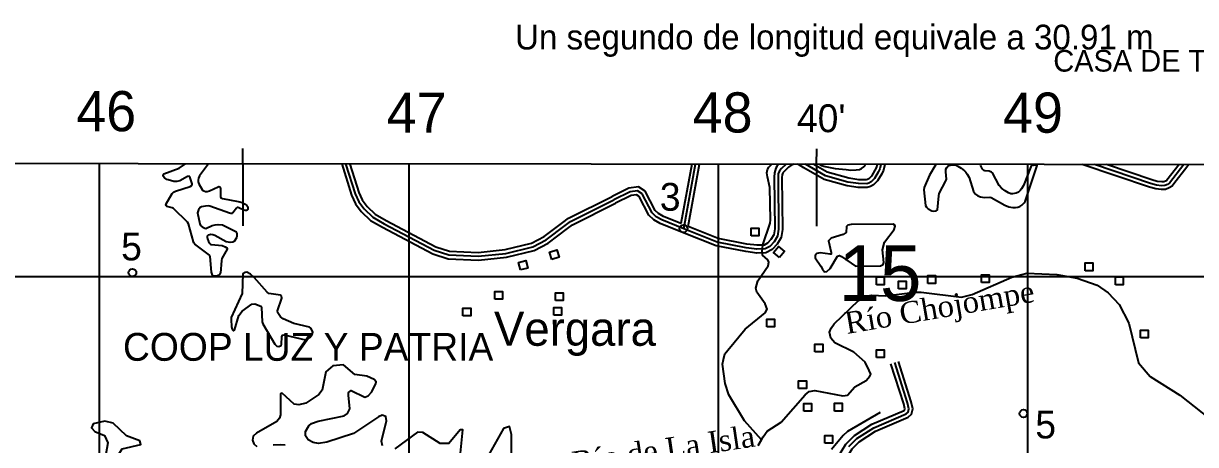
# Model space of a CAD drawing. Extents: x 638173 to 667318, y 9795622 to 9816401.
# Drawn here: x 645754 to 649542, y 9814456 to 9815819 of the extents above; entities that cross this region are included whole.
import ezdxf

# ---------------------------------------------------------------- set-up
doc = ezdxf.new("R2010")
doc.units = 0
doc.header["$MEASUREMENT"] = 0
for name, color, linetype in [('CAMINO5', 7, 'CONTINUOUS'), ('CUADRICULAUTM', 7, 'CONTINUOUS'), ('EDIFICACION', 7, 'CONTINUOUS'), ('INFORMACIONMARGI', 7, 'CONTINUOUS'), ('NOMBREAREASSITIO', 7, 'CONTINUOUS'), ('NOMBRESPOBLADOS', 7, 'CONTINUOUS'), ('PANTANOINUNDACIO', 7, 'CONTINUOUS'), ('PARALELACAMINO', 7, 'CONTINUOUS'), ('PROYECCION', 7, 'CONTINUOUS'), ('PUNTOALTURA', 7, 'CONTINUOUS'), ('RIOINTERMITENTE', 7, 'CONTINUOUS'), ('RIOPERENNE', 7, 'CONTINUOUS'), ('TEXTOAZUL', 7, 'CONTINUOUS'), ('VALORCUADRICULAR', 7, 'CONTINUOUS'), ('VALORGEOGRAFICO', 7, 'CONTINUOUS')]:
    doc.layers.add(name, color=color, linetype=linetype)
doc.styles.add('cotas', font='SWITZN.TTF')
doc.styles.add('marginal', font='UNVR57W.TTF')
doc.styles.add('poblados', font='SWZCONDN.TTF')
doc.styles.add('rios', font='TIMESI_0.TTF')
doc.styles.add('sitios', font='SWZCONLN.TTF')

# ---------------------------------------------------------------- blocks, each defined once
blk = doc.blocks.new('COTA')
at = {"layer": 'PUNTOALTURA', "color": 1, "linetype": 'Continuous'}
blk.add_circle((0, 0), 12.5, dxfattribs=at)
blk = doc.blocks.new('CASA')
at = {"layer": 'EDIFICACION', "color": 4, "linetype": 'Continuous'}
blk.add_lwpolyline([(-12.57, -13.81), (-12.57, 11.18), (12.43, 11.18), (12.43, -13.82), (-12.57, -13.81)], close=True, dxfattribs=at)

msp = doc.modelspace()

# ---------------------------------------------------------------- linework, layer by layer
at = {"layer": 'CAMINO5', "color": 7, "linetype": 'Continuous'}
msp.add_line((647888.32, 9815154.8), (647926.26, 9815363.56), dxfattribs=at)
for points in [[(646794.99, 9815364.36), (646825.56, 9815268.09), (646837.57, 9815241.68), (646854.94, 9815218.85), (646883.18, 9815191.83), (646919.98, 9815170.85), (647081.68, 9815085.15), (647128.93, 9815070.43), (647223.84, 9815065.79), (647312.66, 9815075.29), (647400.47, 9815095.94), (647443.14, 9815118.97), (647504.66, 9815165.43), (647522.19, 9815177.98), (647662.11, 9815248.42)], [(648219.15, 9815363.35), (648203.87, 9815349.72), (648197.89, 9815341.78), (648193.3, 9815332.24), (648192.57, 9815321.16), (648194.59, 9815153.83), (648190.57, 9815131.11), (648180.07, 9815112.27), (648166.53, 9815097.45), (648150.61, 9815089.8), (648124.39, 9815088.69), (648090.04, 9815093.16), (647995.87, 9815111.66), (647888.32, 9815154.8)], [(648524.73, 9815363.14), (648521.2, 9815348.28), (648516.58, 9815338.17), (648504.27, 9815317.72), (648498.99, 9815312), (648493.32, 9815306.47), (648486.46, 9815302.55), (648479.41, 9815300.35), (648452.98, 9815301.15), (648418.44, 9815305.79), (648346.41, 9815326.1), (648281.34, 9815363.31)], [(649504.48, 9815362.45), (649457.89, 9815302.39), (649451.37, 9815298.04), (649442.39, 9815294.26), (649432.03, 9815293.91), (649415.94, 9815295.87), (649396.8, 9815301.48), (649215.1, 9815362.65)], [(647888.32, 9815154.8), (647817.27, 9815183.29), (647798.33, 9815193.94), (647785.45, 9815206), (647753.25, 9815267.48), (647738.58, 9815277.65), (647714.24, 9815274.41), (647662.11, 9815248.42)], [(648421.78, 9814450.29), (648447.47, 9814475.69), (648501.92, 9814510.96), (648606.96, 9814556.15), (648613.18, 9814561.52), (648615.59, 9814572.28), (648610.78, 9814591.34), (648569.63, 9814721.68)]]:
    msp.add_lwpolyline(points, dxfattribs=at)
at = {"layer": 'CUADRICULAUTM', "color": 2, "linetype": 'Continuous'}
for points in [[(646000, 9796937.82), (646000, 9797000), (646000, 9798000), (646000, 9799000), (646000, 9800000), (646000, 9801000), (646000, 9802000), (646000, 9803000), (646000, 9804000), (646000, 9805000), (646000, 9806000), (646000, 9807000), (646000, 9808000), (646000, 9809000), (646000, 9810000), (646000, 9811000), (646000, 9812000), (646000, 9813000), (646000, 9814000), (646000, 9815364.93)], [(647000, 9796937.05), (647000, 9797000), (647000, 9798000), (647000, 9799000), (647000, 9800000), (647000, 9801000), (647000, 9802000), (647000, 9803000), (647000, 9804000), (647000, 9805000), (647000, 9806000), (647000, 9807000), (647000, 9808000), (647000, 9809000), (647000, 9810000), (647000, 9811000), (647000, 9812000), (647000, 9813000), (647000, 9814000), (647000, 9815364.22)], [(648000, 9796936.27), (648000, 9797000), (648000, 9798000), (648000, 9799000), (648000, 9800000), (648000, 9801000), (648000, 9802000), (648000, 9803000), (648000, 9804000), (648000, 9805000), (648000, 9806000), (648000, 9807000), (648000, 9808000), (648000, 9809000), (648000, 9810000), (648000, 9811000), (648000, 9812000), (648000, 9813000), (648000, 9814000), (648000, 9815363.51)], [(649000, 9796935.5), (649000, 9797000), (649000, 9798000), (649000, 9799000), (649000, 9800000), (649000, 9801000), (649000, 9802000), (649000, 9803000), (649000, 9804000), (649000, 9805000), (649000, 9806000), (649000, 9807000), (649000, 9808000), (649000, 9809000), (649000, 9810000), (649000, 9811000), (649000, 9812000), (649000, 9813000), (649000, 9814000), (649000, 9815362.8)], [(638803.08, 9815000), (639000, 9815000), (640000, 9815000), (641000, 9815000), (642000, 9815000), (643000, 9815000), (644000, 9815000), (645000, 9815000), (646000, 9815000), (647000, 9815000), (648000, 9815000), (649000, 9815000), (650000, 9815000), (651000, 9815000), (652000, 9815000), (653000, 9815000), (654000, 9815000), (655000, 9815000), (656000, 9815000)]]:
    msp.add_lwpolyline(points, dxfattribs=at)
at = {"layer": 'PANTANOINUNDACIO', "color": 2, "linetype": 'Continuous'}
for points in [[(646214.47, 9815229.54), (646213.9, 9815232.16), (646215, 9815235.24), (646234.84, 9815269.2), (646238.26, 9815272.78), (646244.76, 9815276.14), (646292.81, 9815292.01), (646297.55, 9815295.06), (646298.76, 9815300.17), (646291.71, 9815322.43), (646288.81, 9815324.65), (646283.55, 9815323.75), (646259.15, 9815310.13), (646249.39, 9815307.66), (646239.43, 9815308.11), (646221.86, 9815312.7), (646217.65, 9815314.28), (646210.15, 9815319.79), (646205.67, 9815325.46), (646205.52, 9815328.82), (646207.66, 9815332.67), (646256.79, 9815350.85), (646277.52, 9815364.73)], [(646351.6, 9815364.68), (646322.7, 9815325.88), (646319.04, 9815318.24), (646318.16, 9815311.85), (646318.73, 9815306.54), (646320.81, 9815300.17), (646332.27, 9815279.89), (646336.57, 9815277.01), (646342.41, 9815275.7), (646347.26, 9815275.48), (646354.94, 9815277.25), (646382.75, 9815290.69), (646385.61, 9815291.35), (646388.64, 9815290.76), (646390.68, 9815287.38), (646390.24, 9815258.29), (646391.47, 9815255.1), (646397.29, 9815252.44), (646447.51, 9815243.44), (646453.31, 9815242.03), (646460.33, 9815239.52), (646470.7, 9815233.92), (646475.22, 9815229.65), (646478.73, 9815225.8), (646479.37, 9815222.95), (646479.4, 9815219.78), (646478.65, 9815217.02), (646477.16, 9815215.23), (646474.88, 9815214.43), (646469.95, 9815214.1), (646466.12, 9815214.49), (646450.13, 9815222.71), (646446.95, 9815223.63), (646444.38, 9815223.27), (646442.69, 9815221.71), (646430.8, 9815206.13), (646428.05, 9815204.73), (646424.41, 9815204.59), (646419.34, 9815205.19), (646356.33, 9815228.37), (646351.67, 9815229.07), (646342.41, 9815228.41), (646329.18, 9815225.98), (646324.79, 9815223.86), (646319.48, 9815215.84), (646316.65, 9815206.2), (646324.34, 9815170.36), (646326.32, 9815165.5), (646330.95, 9815161.31), (646339.98, 9815156.24), (646343.68, 9815155.64), (646363.84, 9815164.92), (646373.27, 9815167.48), (646383.19, 9815169.03), (646396.75, 9815167.4), (646440.32, 9815146.15), (646443.36, 9815139.7), (646443.32, 9815131.15), (646441.82, 9815125.58), (646434.99, 9815113.24), (646430.35, 9815110.9), (646421.98, 9815110.37), (646408.78, 9815112.25), (646372.61, 9815133.08), (646365.95, 9815134.98), (646359.82, 9815135.95), (646355.83, 9815135.67), (646350.74, 9815134.1), (646347.92, 9815130.88), (646347.02, 9815127.37), (646348.14, 9815122.72), (646351.89, 9815113.68), (646355.63, 9815107.28), (646358.19, 9815104.58), (646360.62, 9815103.68), (646395.77, 9815100.91), (646405.87, 9815096.77), (646410.81, 9815093.37), (646412.36, 9815090.59), (646412.35, 9815089.03), (646395.19, 9815058.48), (646393.81, 9815052.26), (646390.42, 9815011.44), (646388.56, 9815008.07), (646383.61, 9815003.74), (646377.74, 9815001.58), (646372.18, 9815001.34), (646368.68, 9815001.67), (646365.07, 9815004.74), (646361.55, 9815014.17), (646357.36, 9815065.14), (646354.53, 9815069.57), (646308.19, 9815104.93), (646304.58, 9815109.39), (646302.98, 9815112.65), (646287.32, 9815170.79), (646284.21, 9815176.08), (646238.88, 9815220.13), (646234.62, 9815222.01), (646217.2, 9815227.3), (646214.47, 9815229.54)], [(648702.48, 9815363.01), (648682.2, 9815328.56), (648664.97, 9815287.88), (648664.13, 9815280.66), (648669.32, 9815229.71), (648672.51, 9815224.26), (648677.72, 9815219.06), (648689.58, 9815212.99), (648695.94, 9815211.83), (648704.04, 9815212.99), (648708.36, 9815215.65), (648712.07, 9815261.48), (648713.87, 9815268.51), (648735.42, 9815309.43), (648736.52, 9815311.99), (648736.72, 9815314.78), (648734.94, 9815339.07), (648735.34, 9815347.87), (648737.97, 9815352.92), (648742.5, 9815358.16), (648744.7, 9815359.47), (648750.06, 9815361.09), (648755.61, 9815361.9), (648766.74, 9815361.38), (648773.9, 9815357.75), (648784.41, 9815350.68), (648794.85, 9815342.29), (648799.66, 9815337.45), (648804.1, 9815330.98), (648810.17, 9815320.15), (648824.19, 9815275.47), (648830.42, 9815267.07), (648838.65, 9815261.11), (648847, 9815258.11), (648858.47, 9815256.08), (648877.49, 9815256.52), (648881.46, 9815256.06), (648925.54, 9815231.01), (648938.29, 9815226.21), (648951.35, 9815223.55), (648959.88, 9815223.63), (648967.22, 9815224.8), (648974.14, 9815227), (648980.87, 9815231.56), (648988.6, 9815239.02), (648990.96, 9815243.02), (649030.11, 9815358.97), (649027.41, 9815360.42), (649022.26, 9815360.62), (649012.16, 9815358.24), (649009.6, 9815355.45), (648985.82, 9815294.82), (648979.68, 9815284.38), (648975.33, 9815278.43), (648969.78, 9815273.48), (648962.06, 9815269.92), (648950.97, 9815267.54), (648944.54, 9815267.91), (648937.5, 9815270.91), (648926.41, 9815278.04), (648915.12, 9815286.55), (648907.49, 9815295.26), (648885.91, 9815335.59), (648883.04, 9815338.44), (648875.51, 9815340.82), (648860.78, 9815342.26), (648857.87, 9815343.85), (648853.96, 9815347.43), (648847.66, 9815358.29), (648846.65, 9815362.91)], [(648330.77, 9815034.29), (648336.45, 9815023.96), (648342.79, 9815015.97), (648350.84, 9815016.77), (648360.93, 9815026.41), (648384.98, 9815066.22), (648391.6, 9815068.32), (648398.2, 9815065.32), (648443.16, 9815034.15), (648524.08, 9815034.75), (648531.95, 9815038.69), (648534.27, 9815046.14), (648530.66, 9815086.53), (648536.98, 9815111.43), (648567.84, 9815152.84), (648571.02, 9815162.82), (648569.64, 9815166.63), (648564.25, 9815169.63), (648429.37, 9815169.03), (648418.67, 9815166.4), (648414.38, 9815161.84), (648412.42, 9815142.73), (648402.99, 9815136.66), (648364.03, 9815124.07), (648356.23, 9815115.68), (648364.73, 9815077.64), (648364.63, 9815073.12), (648360.81, 9815072.75), (648328.66, 9815077.31), (648317.56, 9815075.21), (648312.47, 9815068.32), (648312.37, 9815060.45), (648330.77, 9815034.29)], [(646427.94, 9814829.32), (646432.35, 9814824.96), (646436.24, 9814826.26), (646450.3, 9814874.59), (646460.62, 9814888.71), (646491.63, 9814911.09), (646502.11, 9814911.81), (646521.48, 9814904.31), (646523.46, 9814900.49), (646525.47, 9814853.18), (646526.95, 9814846.85), (646566.04, 9814781.18), (646572.73, 9814774.66), (646579.33, 9814774.14), (646586.76, 9814777.27), (646587.79, 9814781.03), (646589.24, 9814804.76), (646591.06, 9814810.1), (646595.86, 9814811.35), (646665.52, 9814795.56), (646670.8, 9814796.81), (646679.79, 9814803.46), (646686.82, 9814812.45), (646689.56, 9814819.87), (646687.22, 9814825.74), (646682.92, 9814833.55), (646678.72, 9814836.17), (646628.02, 9814848.16), (646592.66, 9814863.78), (646584.02, 9814870.3), (646576.2, 9814883.2), (646575.05, 9814889.33), (646588.32, 9814930.1), (646587.39, 9814936.05), (646584.41, 9814939.88), (646547.28, 9814945.35), (646541, 9814949.26), (646499.95, 9814996.86), (646487.08, 9815008.28), (646475.89, 9815014.53), (646470.27, 9815013.76), (646463.27, 9815008.87), (646460.75, 9814945.51), (646425.61, 9814867.83), (646424.93, 9814860.14), (646426.49, 9814838.25), (646427.94, 9814829.32)], [(646914.23, 9814452.74), (646911.12, 9814467.27), (646927.61, 9814533.33), (646924.84, 9814547.29), (646913.13, 9814551.25), (646901.31, 9814546.81), (646820.57, 9814492.12), (646734.68, 9814464.79), (646706.91, 9814459.62), (646689.66, 9814462.97), (646674.21, 9814471.91), (646665.77, 9814484.72), (646665.4, 9814498.66), (646676.12, 9814516.73), (646684.99, 9814524.36), (646706.53, 9814532.45), (646790.58, 9814549.14), (646801.5, 9814557.58), (646808.71, 9814572.36), (646803.92, 9814616.86), (646804.37, 9814625.08), (646812.49, 9814631.64), (646857.01, 9814609.63), (646867.56, 9814614.3), (646879.42, 9814627.43), (646892.19, 9814653.94), (646893.41, 9814659.54), (646887.72, 9814667.41), (646863.96, 9814677.46), (646824.58, 9814683.09), (646788.35, 9814714.53), (646753.18, 9814711.65), (646731.03, 9814692.21), (646718.77, 9814632.52), (646708.16, 9814618.08), (646666.15, 9814591.02), (646643.53, 9814585.58), (646628.49, 9814587.25), (646590.21, 9814622.48), (646584.64, 9814620.77), (646584.12, 9814614.86), (646584.03, 9814552.22), (646581.77, 9814541.78), (646572.71, 9814530.93), (646506.91, 9814493.84), (646496.54, 9814483.21), (646493.99, 9814470.51), (646498.59, 9814459.44), (646507.99, 9814450.76)], [(645984.19, 9814498.5), (646016.05, 9814485.76), (646027, 9814462.4), (646017.65, 9814413.22), (646029.89, 9814402.28), (646049.67, 9814407.18), (646072.92, 9814442.35), (646133.43, 9814457.18), (646130.14, 9814468.79), (646087.03, 9814484.84), (646043.47, 9814525.76), (646017.09, 9814532.33), (645978.88, 9814523.93), (645973.81, 9814510.88), (645984.19, 9814498.5)], [(647165.79, 9814428.85), (647173.97, 9814504.41), (647165.42, 9814504.5), (647128.17, 9814459.68), (647100.98, 9814460.26), (647045.05, 9814495.53), (647027.07, 9814496.29), (646953.79, 9814442.53)], [(647330.73, 9814417.84), (647330.91, 9814488.9), (647324.6, 9814514.53), (647304.79, 9814508.7), (647246.78, 9814404.9)], [(646560.51, 9814455.16), (646583.03, 9814456.86), (646599.54, 9814455.43)]]:
    msp.add_lwpolyline(points, dxfattribs=at)
at = {"layer": 'PARALELACAMINO', "color": 7, "linetype": 'Continuous'}
msp.add_line((649520.41, 9815362.43), (649514.15, 9815354.52), dxfattribs=at)
for points in [[(646782.61, 9815364.37), (646813.86, 9815263.61), (646826.77, 9815235.23), (646845.59, 9815210.5), (646875.65, 9815181.73), (646913.96, 9815159.9), (647076.85, 9815073.56), (647126.73, 9815058.02), (647224.2, 9815053.26), (647314.76, 9815062.94), (647404.95, 9815084.15), (647449.91, 9815108.42), (647512.07, 9815155.36), (647528.68, 9815167.25), (647667.69, 9815237.24)], [(646808.46, 9815364.35), (646837.26, 9815272.57), (646848.37, 9815248.13), (646864.29, 9815227.2), (646890.71, 9815201.93), (646926, 9815181.8), (647086.51, 9815096.74), (647131.13, 9815082.84), (647223.48, 9815078.32), (647310.56, 9815087.64), (647395.99, 9815107.73), (647436.37, 9815129.52), (647497.25, 9815175.5), (647515.7, 9815188.71), (647656.49, 9815259.58)], [(647913.65, 9815363.57), (647878.75, 9815172.1), (647822.68, 9815194.59), (647805.77, 9815204.1), (647795.54, 9815213.68), (647762.9, 9815276), (647741.73, 9815290.68), (647710.53, 9815286.53), (647656.49, 9815259.58)], [(648226.46, 9815354.28), (648213.28, 9815341.44), (648208.62, 9815335.25), (648205.61, 9815329), (648205.07, 9815320.82), (648207.1, 9815152.81), (648202.51, 9815126.86), (648190.28, 9815104.91), (648174.13, 9815087.23), (648153.71, 9815077.42), (648123.84, 9815076.16), (648088.03, 9815080.82), (647992.31, 9815099.62), (647883.67, 9815143.2), (647811.86, 9815171.99), (647790.89, 9815183.78), (647775.36, 9815198.32), (647743.6, 9815258.96), (647735.43, 9815264.62), (647717.95, 9815262.29), (647667.69, 9815237.24)], [(648194.8, 9815363.37), (648190.91, 9815359.44), (648188.62, 9815356.43), (648185.96, 9815351.28), (648182.96, 9815343.65), (648180.99, 9815335.48), (648180.07, 9815321.5), (648182.08, 9815154.85), (648178.63, 9815135.36), (648169.86, 9815119.63), (648158.93, 9815107.67), (648147.51, 9815102.18), (648124.94, 9815101.22), (648092.05, 9815105.5), (647999.43, 9815123.7), (647902.44, 9815162.6), (647938.84, 9815363.55)], [(648245.14, 9815363.34), (648241.8, 9815362.57), (648233.59, 9815359.13), (648226.46, 9815354.28)], [(648275.77, 9815352.43), (648258.32, 9815362.2), (648255.32, 9815363.33)], [(648537.77, 9815363.13), (648533.08, 9815344.2), (648527.65, 9815332.31), (648514.35, 9815310.21), (648507.95, 9815303.28), (648500.91, 9815296.41), (648491.48, 9815291.02), (648481.13, 9815287.79), (648451.96, 9815288.68), (648415.9, 9815293.52), (648341.51, 9815314.49), (648275.77, 9815352.43)], [(648512.54, 9815363.15), (648509.32, 9815352.36), (648505.51, 9815344.03), (648494.19, 9815325.23), (648485.73, 9815316.53), (648481.44, 9815314.08), (648477.69, 9815312.91), (648454, 9815313.62), (648420.98, 9815318.06), (648351.31, 9815337.71), (648306.39, 9815363.3)], [(649514.15, 9815354.52), (649471.82, 9815299.69), (649466.39, 9815293.03), (649457.32, 9815286.98), (649445.12, 9815281.84), (649431.48, 9815281.38), (649413.41, 9815283.59), (649393.05, 9815289.55), (649175.27, 9815362.68)], [(649488.92, 9815362.46), (649449.39, 9815311.75), (649445.42, 9815309.1), (649439.66, 9815306.68), (649432.58, 9815306.44), (649418.47, 9815308.15), (649400.55, 9815313.41), (649254.28, 9815362.62)], [(648362.28, 9813865.43), (648336.08, 9813969.12), (648369.57, 9814249.6), (648371.59, 9814320.57), (648379.07, 9814387.52), (648388.35, 9814418.73), (648411.86, 9814458.06), (648439.6, 9814485.48), (648496.01, 9814522.03), (648600.25, 9814566.87), (648601.88, 9814568.28), (648602.74, 9814572.11), (648598.75, 9814587.93), (648557.71, 9814717.92)], [(648389.34, 9813864.8), (648386.69, 9813870.89), (648361.46, 9813970.76), (648394.53, 9814247.76), (648396.55, 9814318.83), (648403.67, 9814382.54), (648411.41, 9814408.59), (648431.7, 9814442.52), (648455.34, 9814465.9), (648507.83, 9814499.89), (648613.67, 9814545.43), (648624.48, 9814554.76), (648628.44, 9814572.45), (648622.81, 9814594.75), (648581.55, 9814725.44)]]:
    msp.add_lwpolyline(points, dxfattribs=at)
at = {"layer": 'PROYECCION', "color": 7, "linetype": 'Continuous'}
for p, q in [((646463.17, 9815364.28), (646463.21, 9815414.28)), ((648317.47, 9815362.98), (648317.51, 9815412.98)), ((648317.48, 9815362.98), (648317.52, 9815412.98)), ((646463.17, 9815364.28), (646463.02, 9815164.28)), ((648317.48, 9815362.98), (648317.33, 9815162.98))]:
    msp.add_line(p, q, dxfattribs=at)
msp.add_lwpolyline([(638790.96, 9796943.41), (666604.83, 9796921.85), (666619.7, 9815350.33), (638803.33, 9815370.02)], close=True, dxfattribs=at)
at = {"layer": 'RIOINTERMITENTE', "color": 132, "linetype": 'Continuous'}
for points in [[(648139.02, 9814472.15), (648084.14, 9814533.17), (648033.26, 9814617.02), (648021.31, 9814654.38), (648012.63, 9814716.75), (648016.04, 9814731.96), (648020.7, 9814750.52), (648029.84, 9814762.02), (648086.39, 9814830.1), (648151.11, 9814882.66), (648157.25, 9814894.4), (648151.53, 9814912.01), (648123.62, 9814949.31), (648121.05, 9814962.66), (648127.36, 9814986.71), (648160.85, 9815034.82), (648162.38, 9815047.09), (648159.71, 9815053.74), (648142.38, 9815069.55), (648141.1, 9815080.13), (648143.34, 9815102.77), (648166.8, 9815172.55), (648168.39, 9815183.62), (648165.62, 9815288.81), (648158.04, 9815322.82), (648156.2, 9815335.42), (648159.03, 9815346.02), (648162.51, 9815354.17), (648172.26, 9815363.39)], [(648326.17, 9815363.28), (648327.82, 9815362.26), (648333.61, 9815359.74), (648344.89, 9815356.62), (648376.96, 9815349.84), (648413.34, 9815346.46), (648427.54, 9815344.61), (648445.2, 9815344.96), (648455.8, 9815346.02), (648462.31, 9815349.52), (648469.72, 9815355.12), (648472.98, 9815358.95), (648475.33, 9815363.17)], [(648522.97, 9814560.55), (648416.88, 9814498.64), (648403.38, 9814485.71), (648365.04, 9814440.85)]]:
    msp.add_lwpolyline(points, dxfattribs=at)
at = {"layer": 'RIOPERENNE', "color": 5, "linetype": 'Continuous'}
for points in [[(648128.21, 9814453.39), (648139.02, 9814472.15), (648144.66, 9814481.95), (648157.69, 9814500.34), (648203.2, 9814529.28), (648280.15, 9814617.73), (648293.66, 9814627.8), (648311.98, 9814631.84), (648401.58, 9814614.21), (648416.9, 9814616.84), (648441.36, 9814643.2), (648477.54, 9814663.76), (648489.66, 9814677.4), (648492.51, 9814684.74), (648487.69, 9814696.13), (648473.78, 9814722.81), (648437.68, 9814755.49), (648375.74, 9814785.85), (648363.22, 9814800.35), (648359.31, 9814820.29), (648364.45, 9814833.61), (648374.58, 9814847.46), (648453.22, 9814922.51), (648476.99, 9814936.98), (648494.44, 9814940.19), (648540.15, 9814937.71), (648636.88, 9814949.19), (648655.22, 9814950.05), (648785.95, 9814933.67), (648820.53, 9814942.12), (648948.48, 9814998.61), (648996.75, 9815010.61), (649093.46, 9815006.9), (649159.41, 9814994.83), (649224.62, 9814971.98), (649259.57, 9814947.86), (649295.08, 9814909.81), (649326.68, 9814849.72), (649357.25, 9814721.11)], [(649357.25, 9814721.11), (649395.75, 9814677.28), (649491.12, 9814616.53), (649661.15, 9814482.1)]]:
    msp.add_lwpolyline(points, dxfattribs=at)

# ---------------------------------------------------------------- block references
at = {"layer": 'EDIFICACION', "color": 4, "linetype": 'Continuous'}
for p in [(648117.84, 9815146.07), (649197.85, 9815033.03), (648523.54, 9814987.6), (648594.46, 9814974.49), (648689.03, 9814991.87), (648862.89, 9814994.24), (649296.19, 9814987.72), (647289.64, 9814940.53), (647485.56, 9814936.03), (647186.95, 9814886.46), (647480.3, 9814888.66), (648169.24, 9814850.85), (649376.67, 9814815.52), (648324.46, 9814770.42), (648523.32, 9814751.97), (648271.78, 9814651.3), (648288.89, 9814578.38), (648387.93, 9814578.92), (648355.97, 9814474.52)]:
    msp.add_blockref('CASA', p, dxfattribs=at)
for p, xscale, yscale, rotation in [((647468.9, 9815072.58), 1.00000089599816, 1.00000089599816, 17.64580205720561), ((648194.85, 9815080.54), 1.000000514433862, 1.000000514433862, 49.10647786517277), ((647368.59, 9815038.14), 1.000001353781883, 1.000001353781883, 14.30698928027098)]:
    msp.add_blockref('CASA', p, dxfattribs=dict(at, xscale=xscale, yscale=yscale, rotation=rotation))
at = {"layer": 'PUNTOALTURA', "color": 1, "linetype": 'Continuous'}
for p in [(647887.15, 9815155.38), (646106.07, 9815012.81), (648985.77, 9814557.01)]:
    msp.add_blockref('COTA', p, dxfattribs=at)

# ---------------------------------------------------------------- texts
at = {"layer": 'INFORMACIONMARGI', "color": 5, "linetype": 'Continuous', "style": 'poblados'}
msp.add_text('Un segundo de longitud equivale a 30.91 m', height=80, dxfattribs=at).set_placement((647342.64, 9815734.97))
at = {"layer": 'INFORMACIONMARGI', "color": 7, "linetype": 'Continuous', "style": 'poblados'}
msp.add_text('CASA DE TEJA 7.5 km', height=70, dxfattribs=at).set_placement((649082.33, 9815663.29))
at = {"layer": 'NOMBREAREASSITIO', "color": 2, "linetype": 'Continuous', "style": 'sitios'}
msp.add_text('COOP LUZ Y PATRIA', height=90, dxfattribs=at).set_placement((646075.42, 9814727.64))
at = {"layer": 'NOMBRESPOBLADOS', "color": 7, "linetype": 'Continuous', "style": 'poblados'}
msp.add_text('Vergara', height=110, dxfattribs=at).set_placement((647274.66, 9814776.25))
at = {"layer": 'PUNTOALTURA', "color": 7, "linetype": 'Continuous', "style": 'cotas'}
for s, p in [('3', (647810.61, 9815213.12)), ('5', (646069.52, 9815052.5)), ('5', (649024.09, 9814476.38))]:
    msp.add_text(s, height=90, dxfattribs=at).set_placement(p)
at = {"layer": 'TEXTOAZUL', "color": 5, "linetype": 'Continuous', "style": 'rios'}
for s, rotation, p in [('R%%237o Chojompe', 9.74224, (648414.93, 9814814.14)), ('R%%237o de La Isla', 8.41947, (647532.55, 9814363.43))]:
    msp.add_text(s, height=70, rotation=rotation, dxfattribs=at).set_placement(p)
at = {"layer": 'VALORCUADRICULAR', "color": 6, "linetype": 'Continuous', "style": 'poblados'}
for s, height, p in [('46', 130, (645924.54, 9815470.34)), ('47', 130, (646927.88, 9815465.51)), ('48', 130, (647916.91, 9815466.21)), ('49', 130, (648920.1, 9815465.54)), ('15', 180, (648388.24, 9814921.2))]:
    msp.add_text(s, height=height, dxfattribs=at).set_placement(p)
at = {"layer": 'VALORGEOGRAFICO', "color": 2, "linetype": 'Continuous', "style": 'marginal'}
msp.add_text("40'", height=90, rotation=359.96021, dxfattribs=at).set_placement((648253.78, 9815467.39))

doc.saveas('drawing.dxf')
